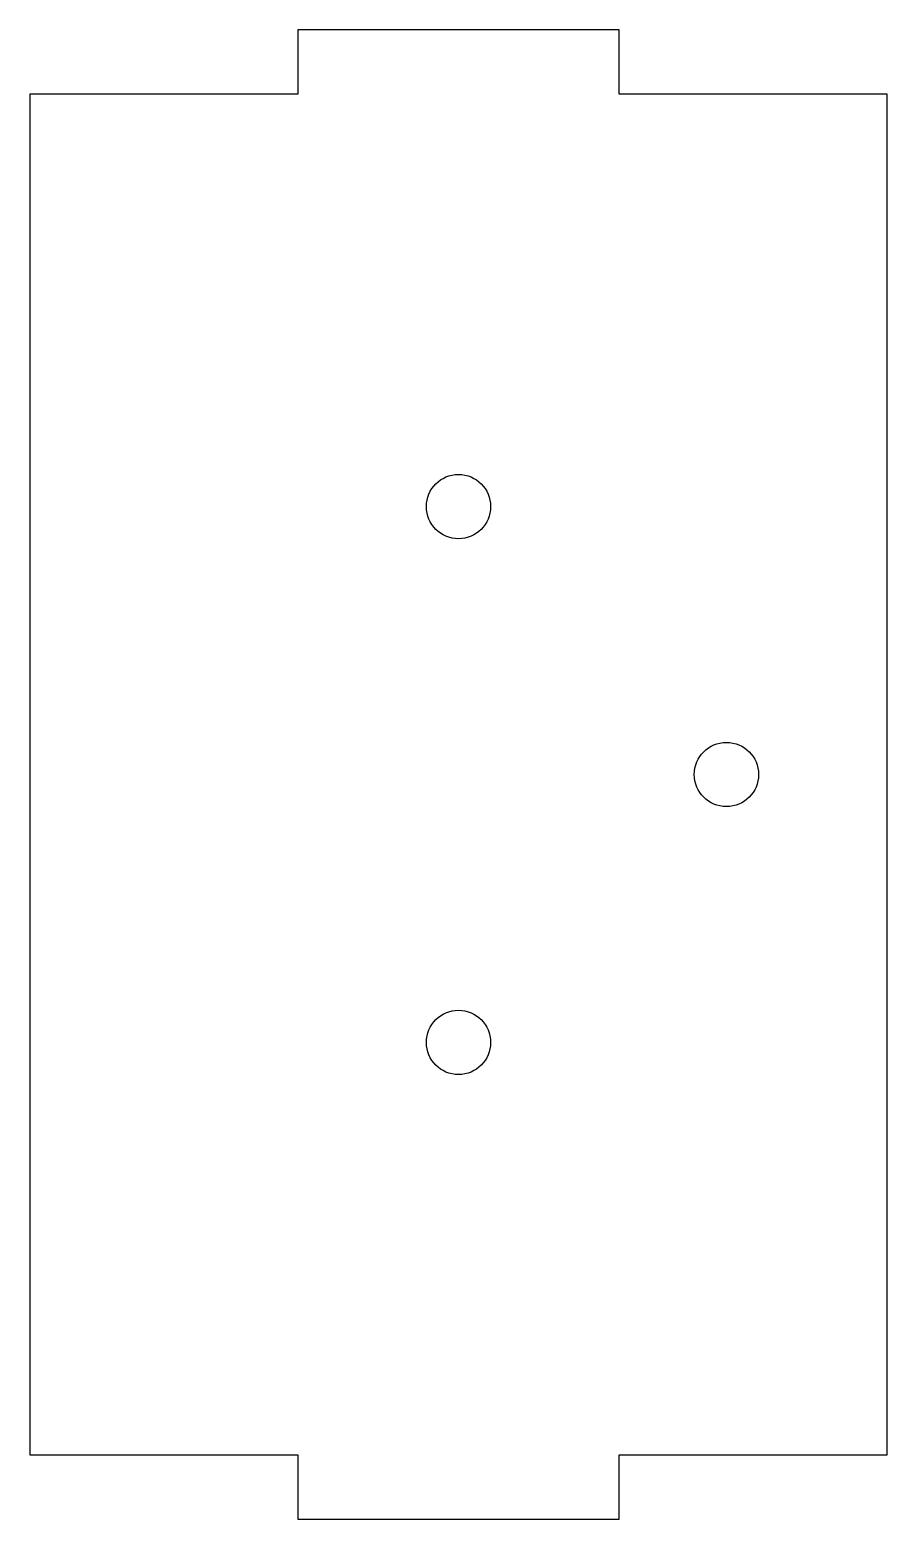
# Model space of a CAD drawing. Header units: millimetres. Extents: x -27.5 to 12.5, y -66.5 to 3.
import ezdxf

# ---------------------------------------------------------------- set-up
doc = ezdxf.new("R2010")
doc.units = ezdxf.units.MM

msp = doc.modelspace()

# ---------------------------------------------------------------- linework, layer by layer
msp.add_lwpolyline([(0, 0), (0, 3), (-15, 3), (-15, 0), (-27.5, 0), (-27.5, -63.5), (-15, -63.5), (-15, -66.5), (0, -66.5), (0, -63.5), (12.5, -63.5), (12.5, 0)], close=True)
for centre in [(-7.5, -19.25), (5, -31.75), (-7.5, -44.25)]:
    msp.add_circle(centre, 1.5)

doc.saveas('drawing.dxf')
